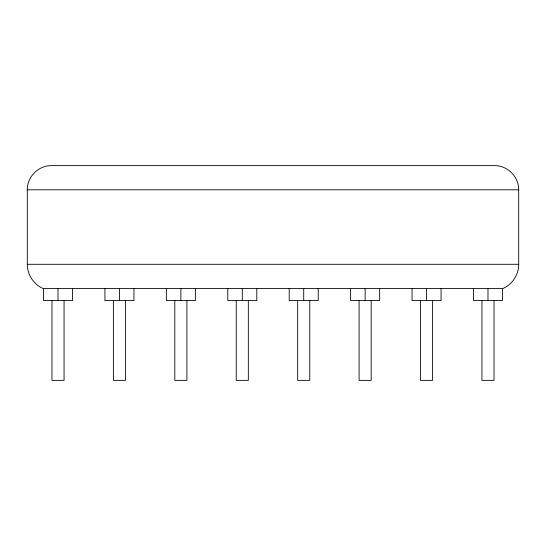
<?xml version="1.0" encoding="UTF-8"?>
<svg xmlns="http://www.w3.org/2000/svg" width="546" height="546" viewBox="0 0 546 546"><rect width="100%" height="100%" fill="white"/><g stroke="black" fill="none" stroke-linecap="round" stroke-linejoin="round"><path stroke-width="0.82" d="M518.7 264.291C518.789 274.529 512.373 284.405 502.982 288.479L43.018 288.479C33.627 284.405 27.211 274.529 27.3 264.291L27.3 189.81C27.027 176.884 38.554 165.356 51.481 165.629L494.519 165.629C507.446 165.356 518.973 176.884 518.7 189.81L518.7 264.291L27.3 264.291M27.3 189.81L518.7 189.81M502.497 288.479L502.497 300.566L473.478 300.566L473.478 288.479M494.034 300.566L494.034 380.371L481.941 380.371L481.941 300.566M487.988 288.479L487.988 300.566M441.072 288.479L441.072 300.566L412.053 300.566L412.053 288.479M432.609 300.566L432.609 380.371L420.516 380.371L420.516 300.566M426.562 288.479L426.562 300.566M379.647 288.479L379.647 300.566L350.628 300.566L350.628 288.479M371.184 300.566L371.184 380.371L359.091 380.371L359.091 300.566M365.137 288.479L365.137 300.566M318.222 288.479L318.222 300.566L289.203 300.566L289.203 288.479M309.759 300.566L309.759 380.371L297.666 380.371L297.666 300.566M303.712 288.479L303.712 300.566M256.797 288.479L256.797 300.566L227.778 300.566L227.778 288.479M248.334 300.566L248.334 380.371L236.241 380.371L236.241 300.566M242.287 288.479L242.287 300.566M195.372 288.479L195.372 300.566L166.353 300.566L166.353 288.479M186.909 300.566L186.909 380.371L174.816 380.371L174.816 300.566M180.863 288.479L180.863 300.566M133.947 288.479L133.947 300.566L104.928 300.566L104.928 288.479M125.484 300.566L125.484 380.371L113.391 380.371L113.391 300.566M119.438 288.479L119.438 300.566M72.522 288.479L72.522 300.566L43.503 300.566L43.503 288.479M64.059 300.566L64.059 380.371L51.966 380.371L51.966 300.566M58.013 288.479L58.013 300.566"/></g></svg>
